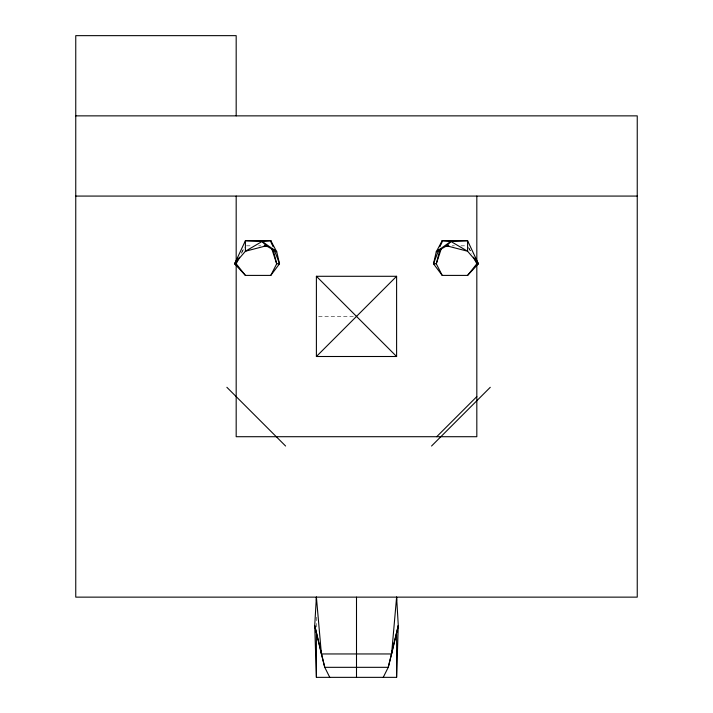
<?xml version="1.0" encoding="UTF-8"?>
<svg xmlns="http://www.w3.org/2000/svg" width="713" height="713" viewBox="0 0 713 713"><rect width="100%" height="100%" fill="white"/><g stroke="black" fill="none" stroke-linecap="round" stroke-linejoin="round"><path stroke-width="0.53" stroke-dasharray="3.56 2.67" d="M241.52 253.391L244.434 247.714M241.431 252.447L244.265 247.714M246.502 245.825L252.019 245.825M258.641 245.825L260.851 245.825M452.149 245.825L454.359 245.825M460.981 245.825L466.498 245.825M318.622 316.394L354.272 316.394M468.735 247.714L471.569 252.447M468.566 247.714L471.48 253.391M316.394 617.191L316.394 628.331"/><path stroke-width="1.07" d="M329.762 677.35L324.754 667.323L321.403 653.955L316.394 597.138L314.718 625.551L316.394 677.35L396.606 677.35L398.282 625.551L396.606 597.138L391.597 653.955L388.246 667.323L383.238 677.35M440.064 249.104L436.303 263.792L442.22 275.405L467.594 275.405L478.387 263.792L467.594 240.709L442.22 240.709L436.267 251.778L433.477 263.792L442.22 275.405M441.409 243.855L442.22 240.709L450.839 241.44L467.594 240.709L467.594 251.234L478.387 263.792L476.819 263.792L467.594 275.405M441.178 248.997L436.303 263.792L433.477 263.792L438.798 249.737M439.939 246.725L442.22 240.709M245.406 275.405L236.181 263.792L234.613 263.792L245.406 240.709L270.78 240.709L276.733 251.778L279.523 263.792L270.78 275.405L245.406 275.405L234.613 263.792L238.017 258.115M270.78 275.405L276.697 263.792L272.936 249.104M236.181 263.792L239.577 257.17M234.613 263.792L245.406 251.234L262.161 241.44L270.78 240.709L273.061 246.725M446.766 245.825L467.594 251.234L450.839 241.44L436.267 251.778L446.766 245.825L450.839 241.44L454.912 240.709M316.394 356.5L396.606 276.288L316.394 276.288L316.394 356.5L396.606 356.5L396.606 276.288M436.712 436.712L476.819 396.606M431.552 446.017L490.268 387.302M266.234 245.825L245.406 251.234L245.406 240.709L262.161 241.44L276.733 251.778L266.234 245.825L262.161 241.44L258.088 240.709M75.756 115.862L637.244 115.862L637.244 597.138L75.756 597.138L75.756 35.65L236.181 35.65L236.181 115.862M75.756 196.075L637.244 196.075M264.158 245.825L267.473 245.825M445.527 245.825L448.842 245.825M316.394 276.288L396.606 356.5M226.877 387.302L285.592 446.017M474.983 258.115L478.387 263.792M473.423 257.17L476.819 263.792M274.202 249.737L279.523 263.792L276.697 263.792L271.822 248.997M270.78 240.709L271.591 243.855M476.819 196.075L476.819 261.805M476.819 265.147L476.819 436.712L236.181 436.712L236.181 265.147M396.606 597.138L396.606 600.48M396.606 631.673L396.606 677.35M356.5 597.138L356.5 677.35M316.394 597.138L316.394 600.48M316.394 631.673L316.394 677.35M236.181 196.075L236.181 261.805M398.282 625.551L391.597 653.955L321.403 653.955L314.718 625.551L324.754 667.323L388.246 667.323L398.282 625.551"/></g></svg>
